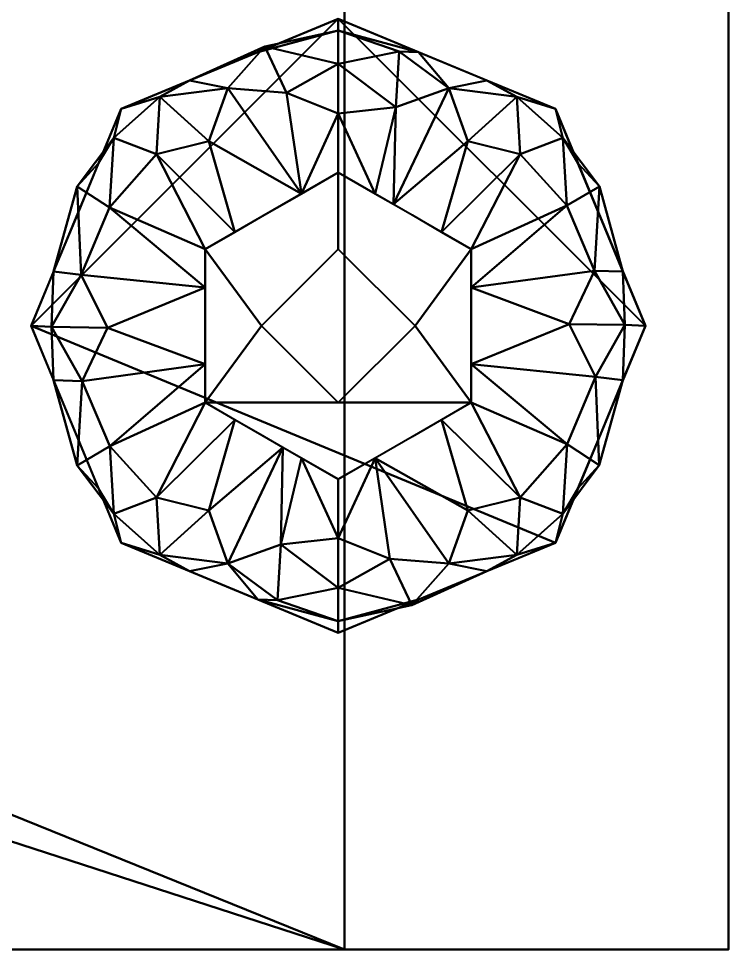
# Model space of a CAD drawing. Header units: millimetres. Extents: x -1250 to 1275, y -353 to 400.
# Drawn here: x 1203.8 to 1250, y -350 to -289.4 of the extents above; entities that cross this region are included whole.
import ezdxf

# ---------------------------------------------------------------- set-up
doc = ezdxf.new("R2010")
doc.units = ezdxf.units.MM
doc.layers.add('I-FURN', color=7, linetype='Continuous', lineweight=40)

msp = doc.modelspace()

# ---------------------------------------------------------------- meshes
at = {"layer": 'I-FURN', "color": 7, "true_color": 0xf7f7f7}
mesh = msp.add_polyface(dxfattribs=at)
corners = [(-1225, -350, 725), (1225, -350, 725), (1225, 350, 725), (-1225, 350, 725), (136.273, 208.163, 725), (136.273, 89.969, 725), (-133.244, 89.969, 725), (-133.244, 208.163, 725)]
mesh.append_faces([[corners[k] for k in face] for face in [(7, 3, 6)]], dxfattribs={"vtx0": -1, "vtx1": -1, "color": 7})
mesh.append_faces([[corners[k] for k in face] for face in [(5, 1, 2, 4), (1, 5, 6)]], dxfattribs={"vtx0": -1, "vtx2": -1, "color": 7})
mesh.append_faces([[corners[k] for k in face] for face in [(6, 3, 0, 1)]], dxfattribs={"vtx0": -1, "vtx3": -1, "color": 7})
mesh.append_faces([[corners[k] for k in face] for face in [(2, 3, 7, 4)]], dxfattribs={"vtx1": -1, "vtx3": -1, "color": 7})
mesh = msp.add_polyface(dxfattribs=at)
corners = [(-1225, -350, 700), (-1225, 350, 700), (1225, 350, 700), (1225, -350, 700), (136.273, 208.163, 700), (-133.244, 208.163, 700), (-133.244, 89.969, 700), (136.273, 89.969, 700)]
mesh.append_faces([[corners[k] for k in face] for face in [(7, 3, 6)]], dxfattribs={"vtx0": -1, "vtx1": -1, "color": 7})
mesh.append_faces([[corners[k] for k in face] for face in [(2, 4, 5, 1), (1, 5, 6)]], dxfattribs={"vtx0": -1, "vtx2": -1, "color": 7})
mesh.append_faces([[corners[k] for k in face] for face in [(0, 1, 6, 3)]], dxfattribs={"vtx1": -1, "vtx2": -1, "color": 7})
mesh.append_faces([[corners[k] for k in face] for face in [(2, 3, 7, 4)]], dxfattribs={"vtx1": -1, "vtx3": -1, "color": 7})
mesh = msp.add_polyface(dxfattribs=at)
corners = [(1200, 350, 700), (1200, -350, 700), (1225, -350, 700), (1225, 350, 700)]
mesh.append_faces([[corners[k] for k in face] for face in [(3, 0, 1, 2)]], dxfattribs={"color": 7})
mesh = msp.add_polyface(dxfattribs=at)
corners = [(1200, -350, 20.055), (1200, 350, 20.055), (1225, 350, 20.055), (1225, -350, 20.055)]
mesh.append_faces([[corners[k] for k in face] for face in [(0, 1, 2, 3)]], dxfattribs={"color": 7})
mesh = msp.add_polyface(dxfattribs=at)
corners = [(1225, 350, 725), (1225, -350, 725), (1225, -350, 700), (1225, 350, 700)]
mesh.append_faces([[corners[k] for k in face] for face in [(0, 1, 2, 3)]], dxfattribs={"color": 7})
mesh = msp.add_polyface(dxfattribs=at)
corners = [(1225, -350, 20.055), (1225, 350, 20.055), (1225, 350, 700), (1225, -350, 700)]
mesh.append_faces([[corners[k] for k in face] for face in [(2, 3, 0, 1)]], dxfattribs={"color": 7})
mesh = msp.add_polyface(dxfattribs=at)
corners = [(1225, -350, 20.055), (1225, -350, 1000), (1225, 350, 1000), (1225, 350, 20.055)]
mesh.append_faces([[corners[k] for k in face] for face in [(2, 3, 0, 1)]], dxfattribs={"color": 7})
mesh = msp.add_polyface(dxfattribs=at)
corners = [(1250, -350, 1000), (1250, 350, 1000), (1225, 350, 1000), (1225, -350, 1000)]
mesh.append_faces([[corners[k] for k in face] for face in [(0, 1, 2, 3)]], dxfattribs={"color": 7})
mesh = msp.add_polyface(dxfattribs=at)
corners = [(1250, 350, 20.055), (1250, -350, 20.055), (1225, -350, 20.055), (1225, 350, 20.055)]
mesh.append_faces([[corners[k] for k in face] for face in [(0, 1, 2, 3)]], dxfattribs={"color": 7})
mesh = msp.add_polyface(dxfattribs=at)
corners = [(1250, -350, 20.055), (1250, 350, 20.055), (1250, 350, 1000), (1250, -350, 1000)]
mesh.append_faces([[corners[k] for k in face] for face in [(3, 0, 1, 2)]], dxfattribs={"color": 7})
at = {"layer": 'I-FURN', "color": 250, "true_color": 0x191919}
mesh = msp.add_polyface(dxfattribs=at)
corners = [(1224.597, -289.371), (1210.455, -295.229), (1204.597, -309.371), (1210.455, -323.513), (1224.597, -329.371), (1224.597, -328.61, 3.827), (1224.597, -326.442, 7.071), (1224.597, -323.198, 9.239), (1224.597, -319.371, 10), (1215.937, -314.371, 10), (1215.937, -304.371, 10), (1224.597, -299.371, 10), (1224.597, -295.544, 9.239), (1224.597, -292.3, 7.071), (1224.597, -290.132, 3.827), (1219.795, -302.143, 10), (1219.795, -316.598, 10), (1219.369, -291.536), (1219.369, -327.205), (1222.196, -300.757, 10), (1222.196, -317.985, 10), (1217.395, -293.893, 7.071), (1221.236, -294.183, 8.315), (1217.395, -324.848, 7.071), (1220.64, -327.253, 5.556), (1212.762, -298.193, 7.783), (1207.526, -302.3), (1215.937, -309.371, 10), (1207.854, -306.04, 7.071), (1207.909, -312.965, 7.071), (1212.762, -320.549, 7.783), (1207.526, -316.442), (1219.817, -291.174, 4.723), (1220.856, -323.611, 8.814), (1214.912, -293.383), (1212.97, -294.441, 4.514), (1209.983, -297.115, 4.206), (1209.694, -301.668, 7.354), (1208.99, -298.764), (1207.602, -300.287, 3.748), (1214.912, -325.359), (1212.97, -324.301, 4.514), (1209.983, -321.626, 4.206), (1209.723, -317.212, 7.318), (1208.99, -319.977), (1207.591, -318.461, 3.717), (1217.866, -303.257, 10), (1216.162, -297.333, 8.827), (1206.061, -305.835), (1215.937, -306.871, 10), (1209.569, -309.489, 8.644), (1205.929, -309.444, 4.986), (1206.061, -312.906), (1215.937, -311.871, 10), (1216.162, -321.409, 8.827), (1220.995, -317.291, 10), (1217.866, -315.485, 10)]
mesh.append_faces([[corners[k] for k in face] for face in [(5, 18, 4)]], dxfattribs={"vtx0": -1, "color": 250})
mesh.append_faces([[corners[k] for k in face] for face in [(14, 32, 13), (53, 43, 9)]], dxfattribs={"vtx0": -1, "vtx1": -1, "color": 250})
mesh.append_faces([[corners[k] for k in face] for face in [(33, 7, 20), (21, 47, 19), (37, 10, 25), (37, 25, 36), (42, 45, 44), (19, 12, 22), (33, 23, 24), (55, 23, 33), (14, 17, 32), (18, 24, 23), (22, 32, 21), (21, 19, 22), (18, 5, 24), (41, 30, 42), (35, 36, 25), (28, 51, 50), (3, 41, 42), (29, 53, 50), (40, 23, 41), (29, 51, 52), (32, 22, 13), (35, 1, 36), (33, 24, 6), (55, 54, 23), (32, 34, 21), (47, 35, 25), (21, 34, 35), (39, 28, 37), (38, 39, 36), (28, 49, 37), (36, 39, 37), (54, 41, 23), (43, 42, 30), (45, 42, 43), (43, 30, 9), (29, 45, 43), (35, 47, 21), (46, 47, 25), (39, 48, 28), (50, 49, 28), (28, 48, 51), (43, 53, 29), (29, 50, 51), (45, 29, 52), (41, 54, 30), (54, 56, 30)]], dxfattribs={"vtx0": -1, "vtx1": -1, "vtx2": -1, "color": 250})
mesh.append_faces([[corners[k] for k in face] for face in [(24, 5, 6), (22, 12, 13), (33, 6, 7), (25, 10, 46), (35, 34, 1), (51, 48, 2), (36, 1, 38), (41, 3, 40), (51, 2, 52)]], dxfattribs={"vtx0": -1, "vtx2": -1, "color": 250})
mesh.append_faces([[corners[k] for k in face] for face in [(39, 38, 26, 48)]], dxfattribs={"vtx0": -1, "vtx3": -1, "color": 250})
mesh.append_faces([[corners[k] for k in face] for face in [(15, 19, 47, 46), (17, 34, 32), (20, 55, 33), (16, 56, 54, 55), (27, 49, 50, 53), (49, 10, 37), (56, 9, 30), (40, 18, 23), (31, 44, 45, 52), (44, 3, 42)]], dxfattribs={"vtx1": -1, "vtx2": -1, "color": 250})
mesh.append_faces([[corners[k] for k in face] for face in [(19, 11, 12), (7, 8, 20), (14, 0, 17)]], dxfattribs={"vtx2": -1, "color": 250})
mesh = msp.add_polyface(dxfattribs=at)
corners = [(1224.597, -329.371), (1210.455, -323.513), (1204.597, -309.371), (1210.455, -295.229), (1224.597, -289.371), (1238.739, -295.229), (1244.597, -309.371), (1238.739, -323.513)]
mesh.append_faces([[corners[k] for k in face] for face in [(4, 2, 3)]], dxfattribs={"vtx0": -1, "color": 250})
mesh.append_faces([[corners[k] for k in face] for face in [(1, 2, 7, 0), (5, 6, 4)]], dxfattribs={"vtx1": -1, "color": 250})
mesh.append_faces([[corners[k] for k in face] for face in [(6, 7, 2, 4)]], dxfattribs={"vtx1": -1, "vtx2": -1, "vtx3": -1, "color": 250})
mesh = msp.add_polyface(dxfattribs=at)
corners = [(1224.597, -319.371, 10), (1224.597, -323.198, 9.239), (1224.597, -326.442, 7.071), (1224.597, -328.61, 3.827), (1224.597, -329.371), (1238.739, -323.513), (1244.597, -309.371), (1238.739, -295.229), (1224.597, -289.371), (1224.597, -290.132, 3.827), (1224.597, -292.3, 7.071), (1224.597, -295.544, 9.239), (1224.597, -299.371, 10), (1233.257, -304.371, 10), (1233.257, -314.371, 10), (1229.399, -316.598, 10), (1229.399, -302.143, 10), (1229.825, -327.205), (1229.825, -291.536), (1226.998, -317.985, 10), (1226.998, -300.757, 10), (1231.799, -324.848, 7.071), (1227.958, -324.559, 8.315), (1231.799, -293.893, 7.071), (1228.554, -291.489, 5.556), (1236.432, -320.549, 7.783), (1241.668, -316.442), (1233.257, -309.371, 10), (1241.34, -312.701, 7.071), (1241.286, -305.777, 7.071), (1236.432, -298.193, 7.783), (1241.668, -302.3), (1229.377, -327.568, 4.723), (1228.338, -295.131, 8.814), (1234.282, -325.359), (1236.224, -324.301, 4.514), (1239.211, -321.626, 4.206), (1239.5, -317.074, 7.354), (1240.204, -319.977), (1241.593, -318.455, 3.748), (1234.282, -293.383), (1236.224, -294.441, 4.514), (1239.211, -297.115, 4.206), (1239.471, -301.529, 7.318), (1240.204, -298.764), (1241.603, -300.281, 3.717), (1231.328, -315.485, 10), (1233.032, -321.409, 8.827), (1243.133, -312.906), (1233.257, -311.871, 10), (1239.625, -309.252, 8.644), (1243.265, -309.297, 4.986), (1243.133, -305.835), (1233.257, -306.871, 10), (1233.032, -297.333, 8.827), (1228.199, -301.45, 10), (1231.328, -303.257, 10)]
mesh.append_faces([[corners[k] for k in face] for face in [(9, 18, 8)]], dxfattribs={"vtx0": -1, "color": 250})
mesh.append_faces([[corners[k] for k in face] for face in [(53, 43, 13)]], dxfattribs={"vtx0": -1, "vtx1": -1, "color": 250})
mesh.append_faces([[corners[k] for k in face] for face in [(21, 47, 19), (37, 25, 36), (42, 45, 44), (33, 11, 20), (19, 22, 21), (33, 23, 24), (19, 1, 22), (55, 23, 33), (3, 17, 32), (18, 24, 23), (22, 32, 21), (18, 9, 24), (41, 30, 42), (35, 36, 25), (39, 48, 28), (35, 47, 21), (7, 41, 42), (29, 53, 50), (40, 23, 41), (29, 51, 52), (32, 22, 2), (35, 5, 36), (33, 24, 10), (55, 54, 23), (32, 34, 21), (47, 35, 25), (21, 34, 35), (39, 28, 37), (38, 39, 36), (28, 49, 37), (36, 39, 37), (54, 41, 23), (43, 42, 30), (45, 42, 43), (43, 30, 13), (29, 45, 43), (14, 25, 37), (46, 47, 25), (51, 50, 28), (50, 49, 28), (28, 48, 51), (43, 53, 29), (29, 50, 51), (45, 29, 52), (41, 54, 30), (54, 56, 30)]], dxfattribs={"vtx0": -1, "vtx1": -1, "vtx2": -1, "color": 250})
mesh.append_faces([[corners[k] for k in face] for face in [(22, 1, 2), (25, 14, 46), (32, 2, 3), (24, 9, 10), (33, 10, 11), (51, 48, 6), (35, 34, 5), (37, 49, 14), (36, 5, 38), (41, 7, 40), (51, 6, 52)]], dxfattribs={"vtx0": -1, "vtx2": -1, "color": 250})
mesh.append_faces([[corners[k] for k in face] for face in [(39, 38, 26, 48)]], dxfattribs={"vtx0": -1, "vtx3": -1, "color": 250})
mesh.append_faces([[corners[k] for k in face] for face in [(16, 56, 54, 55), (15, 19, 47, 46), (17, 34, 32), (20, 55, 33), (27, 49, 50, 53), (56, 13, 30), (40, 18, 23), (31, 44, 45, 52), (44, 7, 42)]], dxfattribs={"vtx1": -1, "vtx2": -1, "color": 250})
mesh.append_faces([[corners[k] for k in face] for face in [(19, 0, 1), (3, 4, 17), (11, 12, 20)]], dxfattribs={"vtx2": -1, "color": 250})
mesh = msp.add_polyface(dxfattribs=at)
corners = [(1224.597, -299.371, 10), (1215.937, -304.371, 10), (1215.937, -314.371, 10), (1224.597, -319.371, 10), (1233.257, -314.371, 10), (1233.257, -304.371, 10), (1224.597, -304.371, 10), (1229.597, -309.371, 10), (1224.597, -314.371, 10), (1219.597, -309.371, 10)]
mesh.append_faces([[corners[k] for k in face] for face in [(9, 2, 8)]], dxfattribs={"vtx0": -1, "vtx1": -1, "color": 250})
mesh.append_faces([[corners[k] for k in face] for face in [(4, 7, 8), (7, 4, 5), (1, 9, 6, 0), (9, 1, 2)]], dxfattribs={"vtx0": -1, "vtx2": -1, "color": 250})
mesh.append_faces([[corners[k] for k in face] for face in [(8, 2, 3, 4)]], dxfattribs={"vtx0": -1, "vtx3": -1, "color": 250})
mesh.append_faces([[corners[k] for k in face] for face in [(5, 0, 6, 7)]], dxfattribs={"vtx1": -1, "vtx3": -1, "color": 250})
mesh = msp.add_polyface(dxfattribs=at)
corners = [(1224.597, -314.371, 35), (1219.597, -309.371, 35), (1224.597, -304.371, 35), (1224.597, -304.371, 28.75), (1224.597, -304.371, 22.5), (1224.597, -304.371, 16.25), (1224.597, -304.371, 10), (1219.597, -309.371, 10), (1224.597, -314.371, 10), (1224.597, -314.371, 16.25), (1224.597, -314.371, 22.5), (1224.597, -314.371, 28.75)]
mesh.append_faces([[corners[k] for k in face] for face in [(7, 1, 4)]], dxfattribs={"vtx0": -1, "vtx1": -1, "vtx2": -1, "color": 250})
mesh.append_faces([[corners[k] for k in face] for face in [(10, 11, 1, 7)]], dxfattribs={"vtx1": -1, "vtx2": -1, "vtx3": -1, "color": 250})
mesh.append_faces([[corners[k] for k in face] for face in [(11, 0, 1), (5, 6, 7, 4)]], dxfattribs={"vtx2": -1, "color": 250})
mesh.append_faces([[corners[k] for k in face] for face in [(7, 8, 9, 10), (1, 2, 3, 4)]], dxfattribs={"vtx3": -1, "color": 250})
mesh = msp.add_polyface(dxfattribs=at)
corners = [(1224.597, -314.371, 35), (1229.597, -309.371, 35), (1224.597, -304.371, 35), (1219.597, -309.371, 35)]
mesh.append_faces([[corners[k] for k in face] for face in [(0, 1, 2, 3)]], dxfattribs={"color": 250})
mesh = msp.add_polyface(dxfattribs=at)
corners = [(1224.597, -304.371, 10), (1224.597, -304.371, 16.25), (1224.597, -304.371, 22.5), (1224.597, -304.371, 28.75), (1224.597, -304.371, 35), (1229.597, -309.371, 35), (1224.597, -314.371, 35), (1224.597, -314.371, 28.75), (1224.597, -314.371, 22.5), (1224.597, -314.371, 16.25), (1224.597, -314.371, 10), (1229.597, -309.371, 10)]
mesh.append_faces([[corners[k] for k in face] for face in [(7, 5, 6)]], dxfattribs={"vtx0": -1, "color": 250})
mesh.append_faces([[corners[k] for k in face] for face in [(11, 2, 5), (8, 11, 5, 7)]], dxfattribs={"vtx0": -1, "vtx1": -1, "vtx2": -1, "color": 250})
mesh.append_faces([[corners[k] for k in face] for face in [(1, 2, 11, 0)]], dxfattribs={"vtx1": -1, "color": 250})
mesh.append_faces([[corners[k] for k in face] for face in [(3, 4, 5, 2), (9, 10, 11, 8)]], dxfattribs={"vtx2": -1, "color": 250})
at = {"layer": 'I-FURN', "color": 7, "true_color": 0xf7f7f7}
mesh = msp.add_polyface(dxfattribs=at)
corners = [(1225, -350, 725), (-1225, -350, 725), (-1225, -350, 700), (1225, -350, 700)]
mesh.append_faces([[corners[k] for k in face] for face in [(3, 0, 1, 2)]], dxfattribs={"color": 7})
mesh = msp.add_polyface(dxfattribs=at)
corners = [(1200, -350, 700), (1200, -350, 20.055), (1225, -350, 20.055), (1225, -350, 700)]
mesh.append_faces([[corners[k] for k in face] for face in [(0, 1, 2, 3)]], dxfattribs={"color": 7})
mesh = msp.add_polyface(dxfattribs=at)
corners = [(1250, -350, 20.055), (1250, -350, 1000), (1225, -350, 1000), (1225, -350, 20.055)]
mesh.append_faces([[corners[k] for k in face] for face in [(0, 1, 2, 3)]], dxfattribs={"color": 7})

doc.saveas('drawing.dxf')
